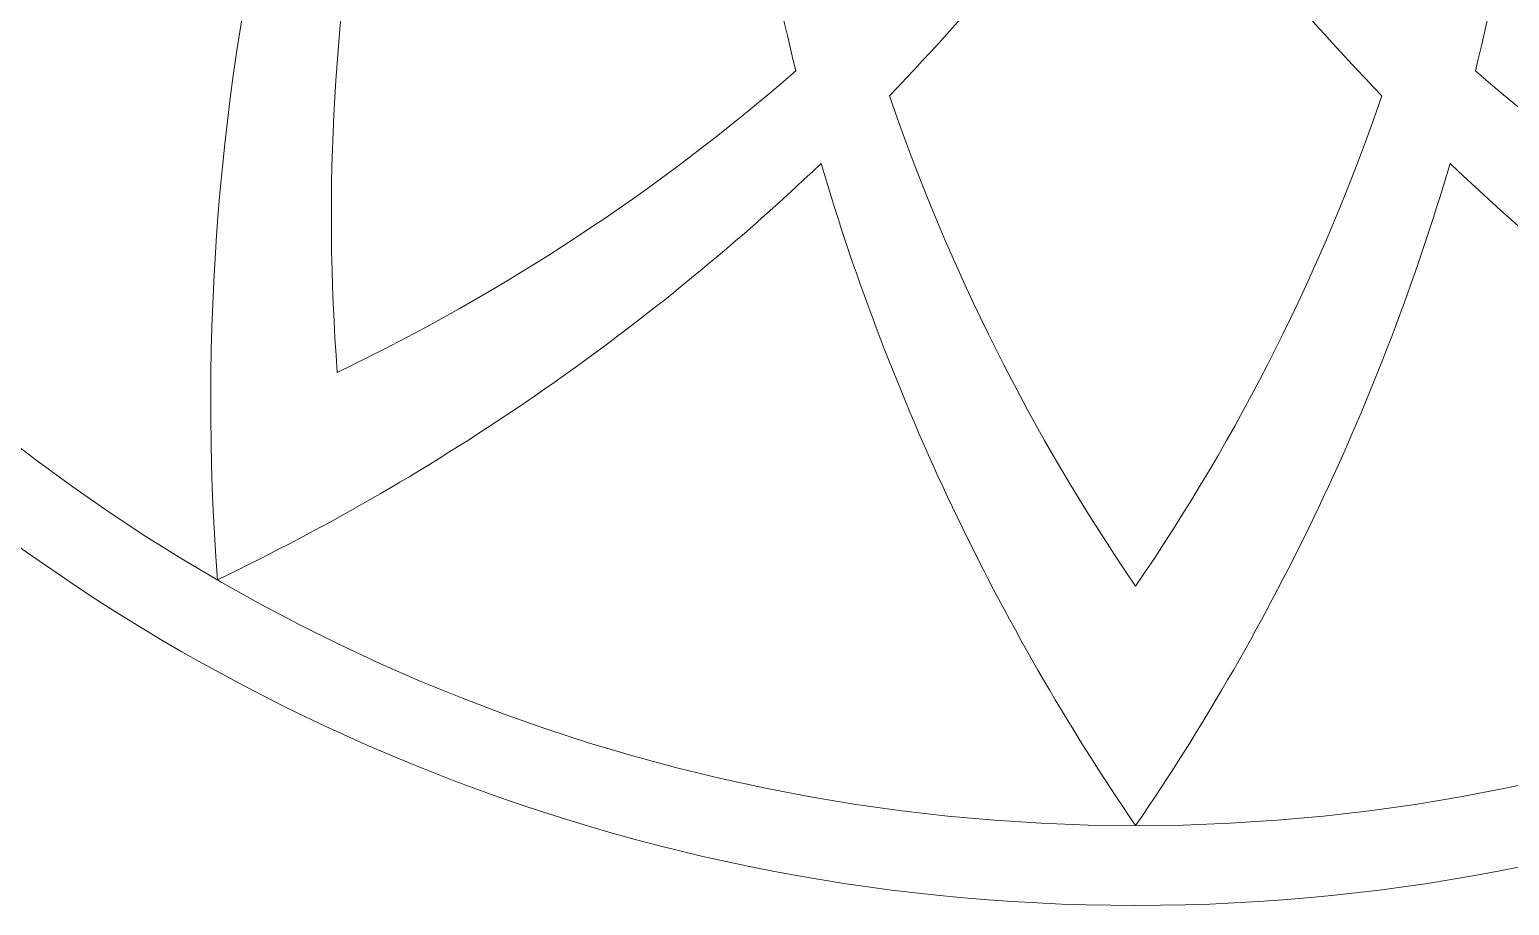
# Model space of a CAD drawing. Header units: centimetres. Extents: x -120 to 120, y -120 to 120.
# Drawn here: x -69.3 to 23.4, y -120 to -65.1 of the extents above; entities that cross this region are included whole.
import ezdxf
from ezdxf.lldxf.tags import DXFTag

# ---------------------------------------------------------------- set-up
doc = ezdxf.new("R2010")
doc.units = ezdxf.units.CM
doc.header["$MEASUREMENT"] = 0
doc.layers.add('layer 1', color=7, linetype='Continuous')
tags = doc.linetypes.add('New Line100', pattern=[0.2, 0.1, -0.1]).pattern_tags.tags
tags[6:7] = [DXFTag(74, 4), DXFTag(75, 0), DXFTag(340, '0'), DXFTag(46, 1.0), DXFTag(50, 0.0), DXFTag(44, 0.0), DXFTag(45, 0.0)]
tags[4:5] = [DXFTag(74, 4), DXFTag(75, 0), DXFTag(340, '0'), DXFTag(46, 1.0), DXFTag(50, 0.0), DXFTag(44, 0.0), DXFTag(45, 0.0)]
tags = doc.linetypes.add('New Line108', pattern=[0.2, 0.1, -0.1]).pattern_tags.tags
tags[6:7] = [DXFTag(74, 4), DXFTag(75, 0), DXFTag(340, '0'), DXFTag(46, 1.0), DXFTag(50, 0.0), DXFTag(44, 0.0), DXFTag(45, 0.0)]
tags[4:5] = [DXFTag(74, 4), DXFTag(75, 0), DXFTag(340, '0'), DXFTag(46, 1.0), DXFTag(50, 0.0), DXFTag(44, 0.0), DXFTag(45, 0.0)]
tags = doc.linetypes.add('New Line13', pattern=[0.2, 0.1, -0.1]).pattern_tags.tags
tags[6:7] = [DXFTag(74, 4), DXFTag(75, 0), DXFTag(340, '0'), DXFTag(46, 1.0), DXFTag(50, 0.0), DXFTag(44, 0.0), DXFTag(45, 0.0)]
tags[4:5] = [DXFTag(74, 4), DXFTag(75, 0), DXFTag(340, '0'), DXFTag(46, 1.0), DXFTag(50, 0.0), DXFTag(44, 0.0), DXFTag(45, 0.0)]
tags = doc.linetypes.add('New Line139', pattern=[0.2, 0.1, -0.1]).pattern_tags.tags
tags[6:7] = [DXFTag(74, 4), DXFTag(75, 0), DXFTag(340, '0'), DXFTag(46, 1.0), DXFTag(50, 0.0), DXFTag(44, 0.0), DXFTag(45, 0.0)]
tags[4:5] = [DXFTag(74, 4), DXFTag(75, 0), DXFTag(340, '0'), DXFTag(46, 1.0), DXFTag(50, 0.0), DXFTag(44, 0.0), DXFTag(45, 0.0)]
tags = doc.linetypes.add('New Line147', pattern=[0.2, 0.1, -0.1]).pattern_tags.tags
tags[6:7] = [DXFTag(74, 4), DXFTag(75, 0), DXFTag(340, '0'), DXFTag(46, 1.0), DXFTag(50, 0.0), DXFTag(44, 0.0), DXFTag(45, 0.0)]
tags[4:5] = [DXFTag(74, 4), DXFTag(75, 0), DXFTag(340, '0'), DXFTag(46, 1.0), DXFTag(50, 0.0), DXFTag(44, 0.0), DXFTag(45, 0.0)]
tags = doc.linetypes.add('New Line187', pattern=[0.2, 0.1, -0.1]).pattern_tags.tags
tags[6:7] = [DXFTag(74, 4), DXFTag(75, 0), DXFTag(340, '0'), DXFTag(46, 1.0), DXFTag(50, 0.0), DXFTag(44, 0.0), DXFTag(45, 0.0)]
tags[4:5] = [DXFTag(74, 4), DXFTag(75, 0), DXFTag(340, '0'), DXFTag(46, 1.0), DXFTag(50, 0.0), DXFTag(44, 0.0), DXFTag(45, 0.0)]
tags = doc.linetypes.add('New Line42', pattern=[0.2, 0.1, -0.1]).pattern_tags.tags
tags[6:7] = [DXFTag(74, 4), DXFTag(75, 0), DXFTag(340, '0'), DXFTag(46, 1.0), DXFTag(50, 0.0), DXFTag(44, 0.0), DXFTag(45, 0.0)]
tags[4:5] = [DXFTag(74, 4), DXFTag(75, 0), DXFTag(340, '0'), DXFTag(46, 1.0), DXFTag(50, 0.0), DXFTag(44, 0.0), DXFTag(45, 0.0)]
tags = doc.linetypes.add('New Line43', pattern=[0.2, 0.1, -0.1]).pattern_tags.tags
tags[6:7] = [DXFTag(74, 4), DXFTag(75, 0), DXFTag(340, '0'), DXFTag(46, 1.0), DXFTag(50, 0.0), DXFTag(44, 0.0), DXFTag(45, 0.0)]
tags[4:5] = [DXFTag(74, 4), DXFTag(75, 0), DXFTag(340, '0'), DXFTag(46, 1.0), DXFTag(50, 0.0), DXFTag(44, 0.0), DXFTag(45, 0.0)]
tags = doc.linetypes.add('New Line5', pattern=[0.2, 0.1, -0.1]).pattern_tags.tags
tags[6:7] = [DXFTag(74, 4), DXFTag(75, 0), DXFTag(340, '0'), DXFTag(46, 1.0), DXFTag(50, 0.0), DXFTag(44, 0.0), DXFTag(45, 0.0)]
tags[4:5] = [DXFTag(74, 4), DXFTag(75, 0), DXFTag(340, '0'), DXFTag(46, 1.0), DXFTag(50, 0.0), DXFTag(44, 0.0), DXFTag(45, 0.0)]
tags = doc.linetypes.add('New Line50', pattern=[0.2, 0.1, -0.1]).pattern_tags.tags
tags[6:7] = [DXFTag(74, 4), DXFTag(75, 0), DXFTag(340, '0'), DXFTag(46, 1.0), DXFTag(50, 0.0), DXFTag(44, 0.0), DXFTag(45, 0.0)]
tags[4:5] = [DXFTag(74, 4), DXFTag(75, 0), DXFTag(340, '0'), DXFTag(46, 1.0), DXFTag(50, 0.0), DXFTag(44, 0.0), DXFTag(45, 0.0)]
tags = doc.linetypes.add('New Line51', pattern=[0.2, 0.1, -0.1]).pattern_tags.tags
tags[6:7] = [DXFTag(74, 4), DXFTag(75, 0), DXFTag(340, '0'), DXFTag(46, 1.0), DXFTag(50, 0.0), DXFTag(44, 0.0), DXFTag(45, 0.0)]
tags[4:5] = [DXFTag(74, 4), DXFTag(75, 0), DXFTag(340, '0'), DXFTag(46, 1.0), DXFTag(50, 0.0), DXFTag(44, 0.0), DXFTag(45, 0.0)]
tags = doc.linetypes.add('New Line6', pattern=[0.2, 0.1, -0.1]).pattern_tags.tags
tags[6:7] = [DXFTag(74, 4), DXFTag(75, 0), DXFTag(340, '0'), DXFTag(46, 1.0), DXFTag(50, 0.0), DXFTag(44, 0.0), DXFTag(45, 0.0)]
tags[4:5] = [DXFTag(74, 4), DXFTag(75, 0), DXFTag(340, '0'), DXFTag(46, 1.0), DXFTag(50, 0.0), DXFTag(44, 0.0), DXFTag(45, 0.0)]
tags = doc.linetypes.add('New Line92', pattern=[0.2, 0.1, -0.1]).pattern_tags.tags
tags[6:7] = [DXFTag(74, 4), DXFTag(75, 0), DXFTag(340, '0'), DXFTag(46, 1.0), DXFTag(50, 0.0), DXFTag(44, 0.0), DXFTag(45, 0.0)]
tags[4:5] = [DXFTag(74, 4), DXFTag(75, 0), DXFTag(340, '0'), DXFTag(46, 1.0), DXFTag(50, 0.0), DXFTag(44, 0.0), DXFTag(45, 0.0)]
tags = doc.linetypes.add('New Line93', pattern=[0.2, 0.1, -0.1]).pattern_tags.tags
tags[6:7] = [DXFTag(74, 4), DXFTag(75, 0), DXFTag(340, '0'), DXFTag(46, 1.0), DXFTag(50, 0.0), DXFTag(44, 0.0), DXFTag(45, 0.0)]
tags[4:5] = [DXFTag(74, 4), DXFTag(75, 0), DXFTag(340, '0'), DXFTag(46, 1.0), DXFTag(50, 0.0), DXFTag(44, 0.0), DXFTag(45, 0.0)]

msp = doc.modelspace()

# ---------------------------------------------------------------- linework, layer by layer
at = {"layer": 'layer 1', "color": 242, "lineweight": 9}
for major_axis, ratio in [((120.00001, 0), 0.99999992), ((115.00001, 0), 0.99999991)]:
    msp.add_ellipse((0, 0), major_axis=major_axis, ratio=ratio, dxfattribs=at)
at = {"layer": 'layer 1', "color": 242, "linetype": 'New Line6', "lineweight": 9}
msp.add_open_spline([(-21.27759, -67.70324), (-23.24027, -59.8555), (-24.56018, -51.80789), (-25.19352, -43.63626)], degree=3, dxfattribs=at)
at = {"layer": 'layer 1', "color": 242, "linetype": 'New Line42', "lineweight": 9}
msp.add_open_spline([(25.19349, -43.63635), (24.56015, -51.80809), (23.24019, -59.8558), (21.27747, -67.7036)], degree=3, dxfattribs=at)
at = {"layer": 'layer 1', "color": 242, "linetype": 'New Line50', "lineweight": 9}
msp.add_open_spline([(-0.00001, -50.38695), (-4.63437, -57.14722), (-9.80133, -63.45678), (-15.425, -69.2718)], degree=3, dxfattribs=at)
at = {"layer": 'layer 1', "color": 242, "linetype": 'New Line93', "lineweight": 9}
msp.add_open_spline([(15.42469, -69.27152), (9.80108, -63.45653), (4.63422, -57.14705), (-0.00005, -50.3869)], degree=3, dxfattribs=at)
at = {"layer": 'layer 1', "color": 242, "linetype": 'New Line108', "lineweight": 9}
msp.add_open_spline([(-50.00005, -86.60256), (-50.87667, -75.14434), (-50.208, -63.58995), (-47.99409, -52.27842)], degree=3, dxfattribs=at)
at = {"layer": 'layer 1', "color": 242, "linetype": 'New Line13', "lineweight": 9}
msp.add_open_spline([(-57.50006, -99.59296), (-58.67171, -84.27856), (-57.44299, -68.81477), (-53.81398, -53.81364)], degree=3, dxfattribs=at)
at = {"layer": 'layer 1', "color": 242, "linetype": 'New Line147', "lineweight": 9}
msp.add_open_spline([(-21.27758, -67.70332), (-29.96654, -75.27624), (-39.63844, -81.6324), (-49.99964, -86.60227)], degree=3, dxfattribs=at)
at = {"layer": 'layer 1', "color": 242, "linetype": 'New Line187', "lineweight": 9}
msp.add_open_spline([(50.00004, -86.6025), (39.63864, -81.63257), (29.96657, -75.27629), (21.27746, -67.70323)], degree=3, dxfattribs=at)
at = {"layer": 'layer 1', "color": 242, "linetype": 'New Line100', "lineweight": 9}
msp.add_open_spline([(-0.00002, -99.99997), (-6.48826, -90.51518), (-11.68635, -80.17445), (-15.42482, -69.27145)], degree=3, dxfattribs=at)
at = {"layer": 'layer 1', "color": 242, "linetype": 'New Line139', "lineweight": 9}
msp.add_open_spline([(15.42476, -69.27159), (11.68635, -80.1744), (6.48831, -90.51492), (0.00021, -99.99957)], degree=3, dxfattribs=at)
at = {"layer": 'layer 1', "color": 242, "linetype": 'New Line51', "lineweight": 9}
msp.add_open_spline([(-19.69727, -73.51117), (-30.87394, -84.15434), (-43.6514, -92.95016), (-57.49958, -99.59262)], degree=3, dxfattribs=at)
at = {"layer": 'layer 1', "color": 242, "linetype": 'New Line5', "lineweight": 9}
msp.add_open_spline([(-0.00003, -114.99997), (-8.67181, -102.32316), (-15.33959, -88.31683), (-19.69733, -73.51103)], degree=3, dxfattribs=at)
at = {"layer": 'layer 1', "color": 242, "linetype": 'New Line43', "lineweight": 9}
msp.add_open_spline([(19.69727, -73.51115), (15.33956, -88.31672), (8.67187, -102.32287), (0.00024, -114.99951)], degree=3, dxfattribs=at)
at = {"layer": 'layer 1', "color": 242, "linetype": 'New Line92', "lineweight": 9}
msp.add_open_spline([(57.50004, -99.59289), (43.65159, -92.95035), (30.87391, -84.15437), (19.69707, -73.51101)], degree=3, dxfattribs=at)

doc.saveas('drawing.dxf')
